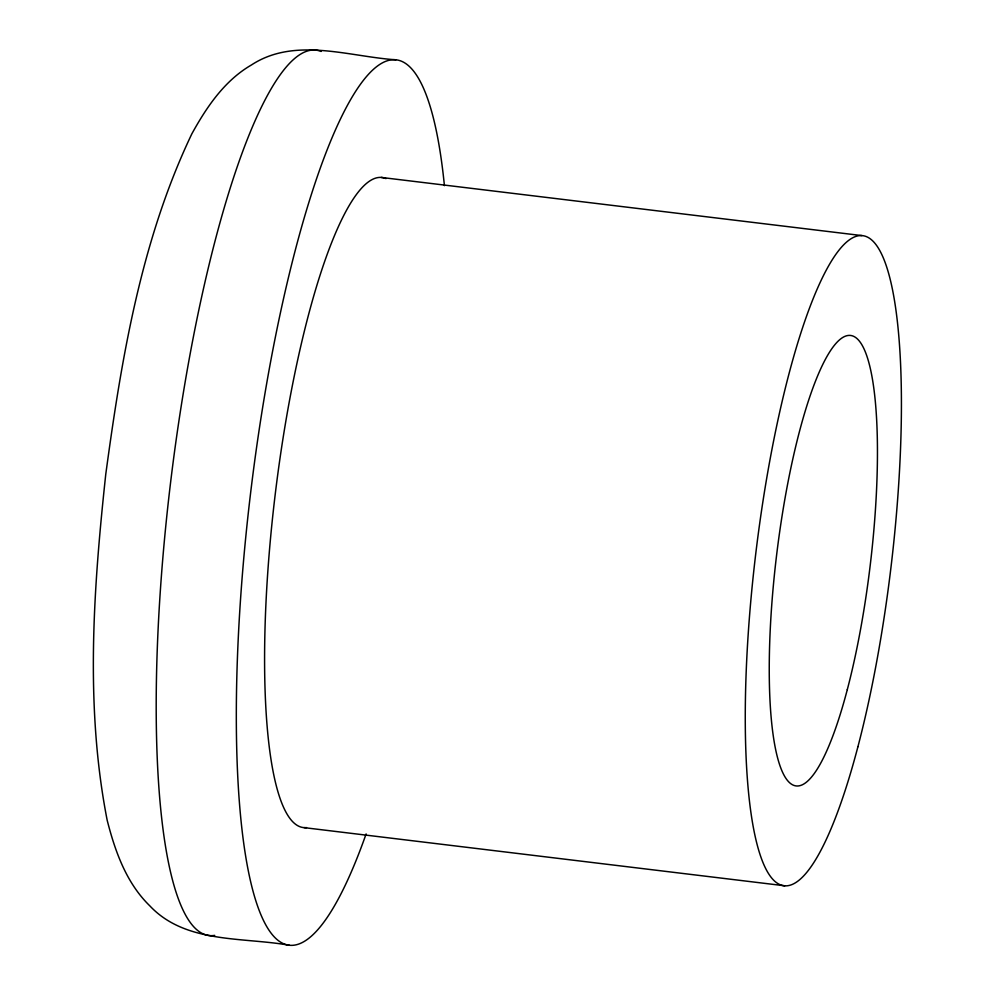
<?xml version="1.0" encoding="UTF-8"?>
<svg xmlns="http://www.w3.org/2000/svg" width="995" height="995" viewBox="0 0 995 995"><rect width="100%" height="100%" fill="white"/><g stroke="black" fill="none" stroke-linecap="round" stroke-linejoin="round"><path stroke-width="1.49" d="M395.948 59.799C348.946 56.69 294.868 36.504 251.424 64.974C224.472 80.583 206.55 107.161 191.824 133.877C141.091 240.243 121.49 358.337 105.769 474.205C93.443 588.841 84.886 706.326 107.186 820.278C115.084 851.31 126.365 883.1 149.835 905.873C185.443 943.82 242.879 936.942 289.371 945.25M381.247 177.433L861.931 235.591M304.06 827.629L784.744 885.786M366.123 833.909A445.922 92.535 -83.1 0 1 239.534 804.159A445.922 92.535 -83.1 0 1 314.233 185.655A445.922 92.535 -83.1 0 1 444.417 185.655M214.696 935.375A445.922 92.535 -83.1 0 1 170.531 482.923A445.922 92.535 -83.1 0 1 321.149 51.454M306.51 827.579A327.392 67.934 -83.1 0 1 275.491 492.09A327.392 67.934 -83.1 0 1 385.998 178.59M857.914 746.747A327.392 67.934 -83.1 0 0 866.682 236.748A327.392 67.934 -83.1 0 0 745.429 698.577A327.392 67.934 -83.1 0 0 857.914 746.747M847.305 689.61A226.86 47.076 -83.1 0 0 853.374 336.223A226.86 47.076 -83.1 0 0 769.359 656.227A226.86 47.076 -83.1 0 0 847.305 689.61"/></g></svg>
